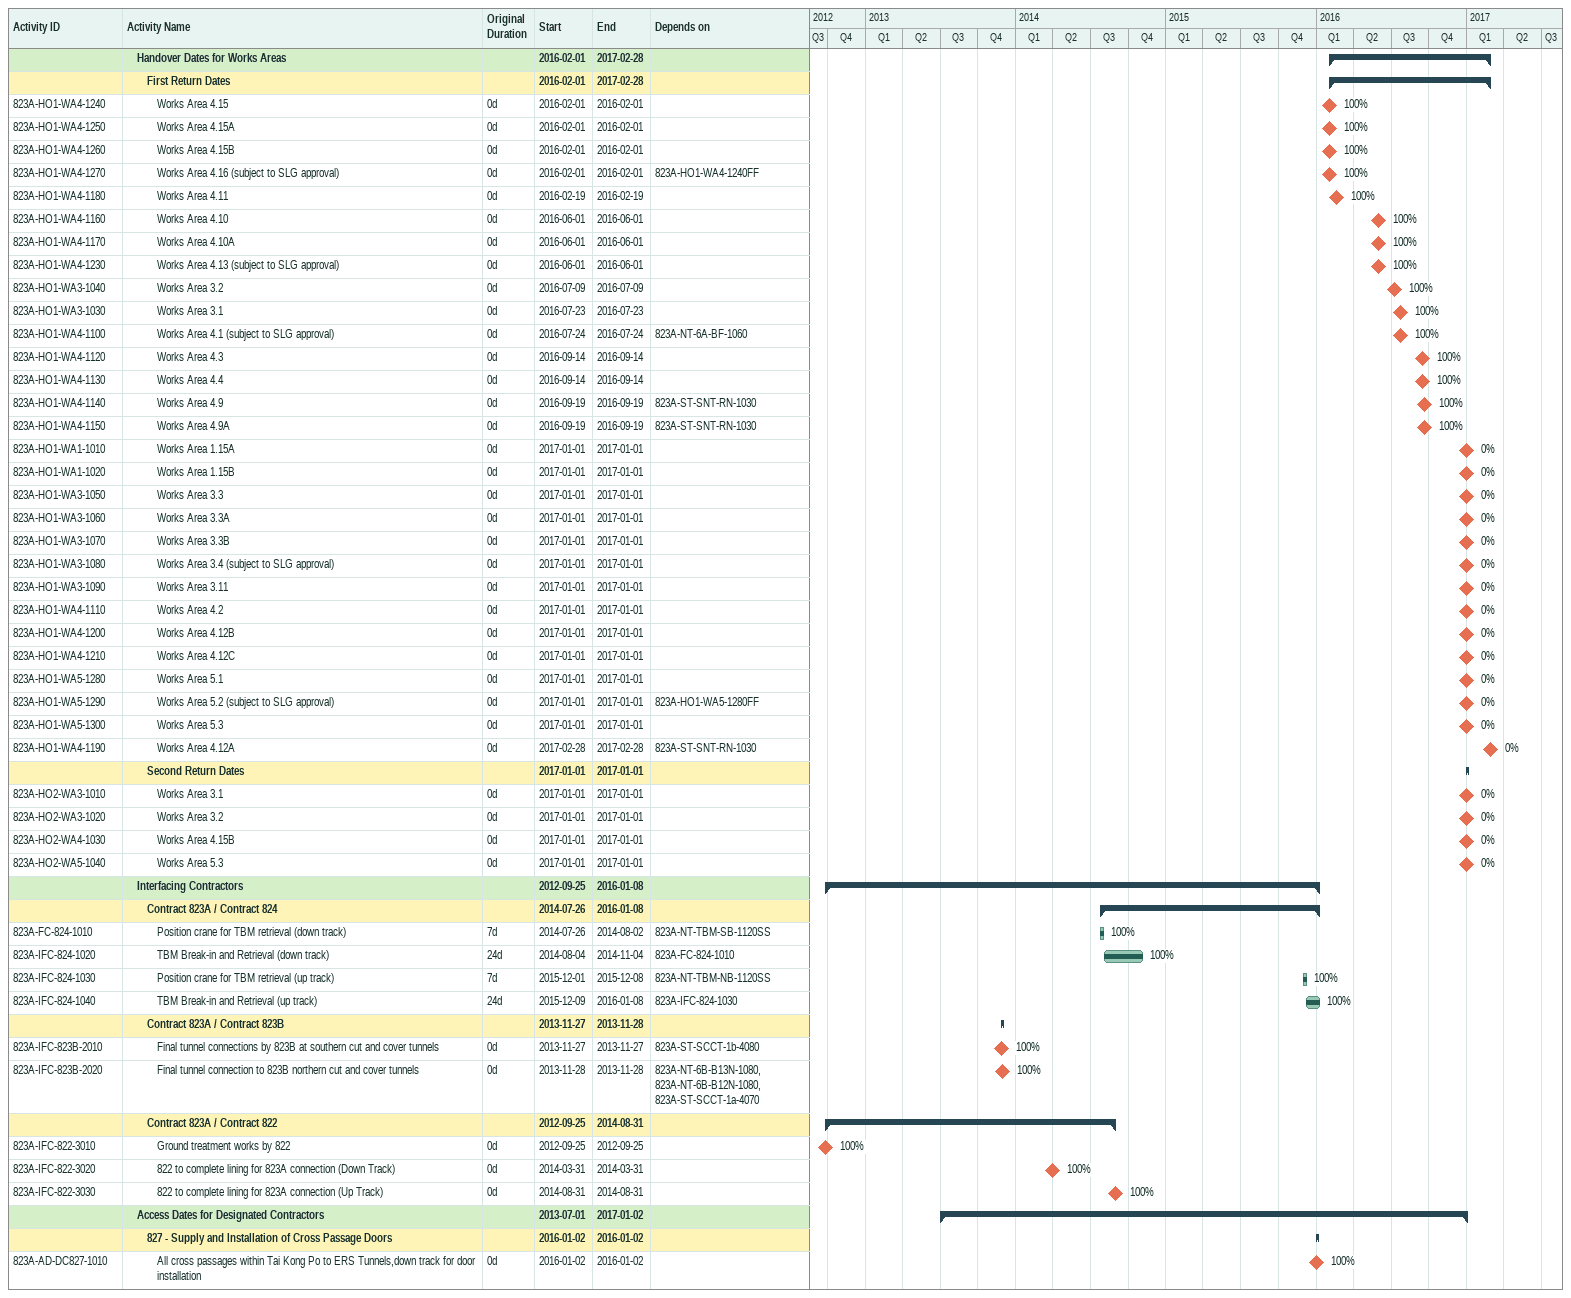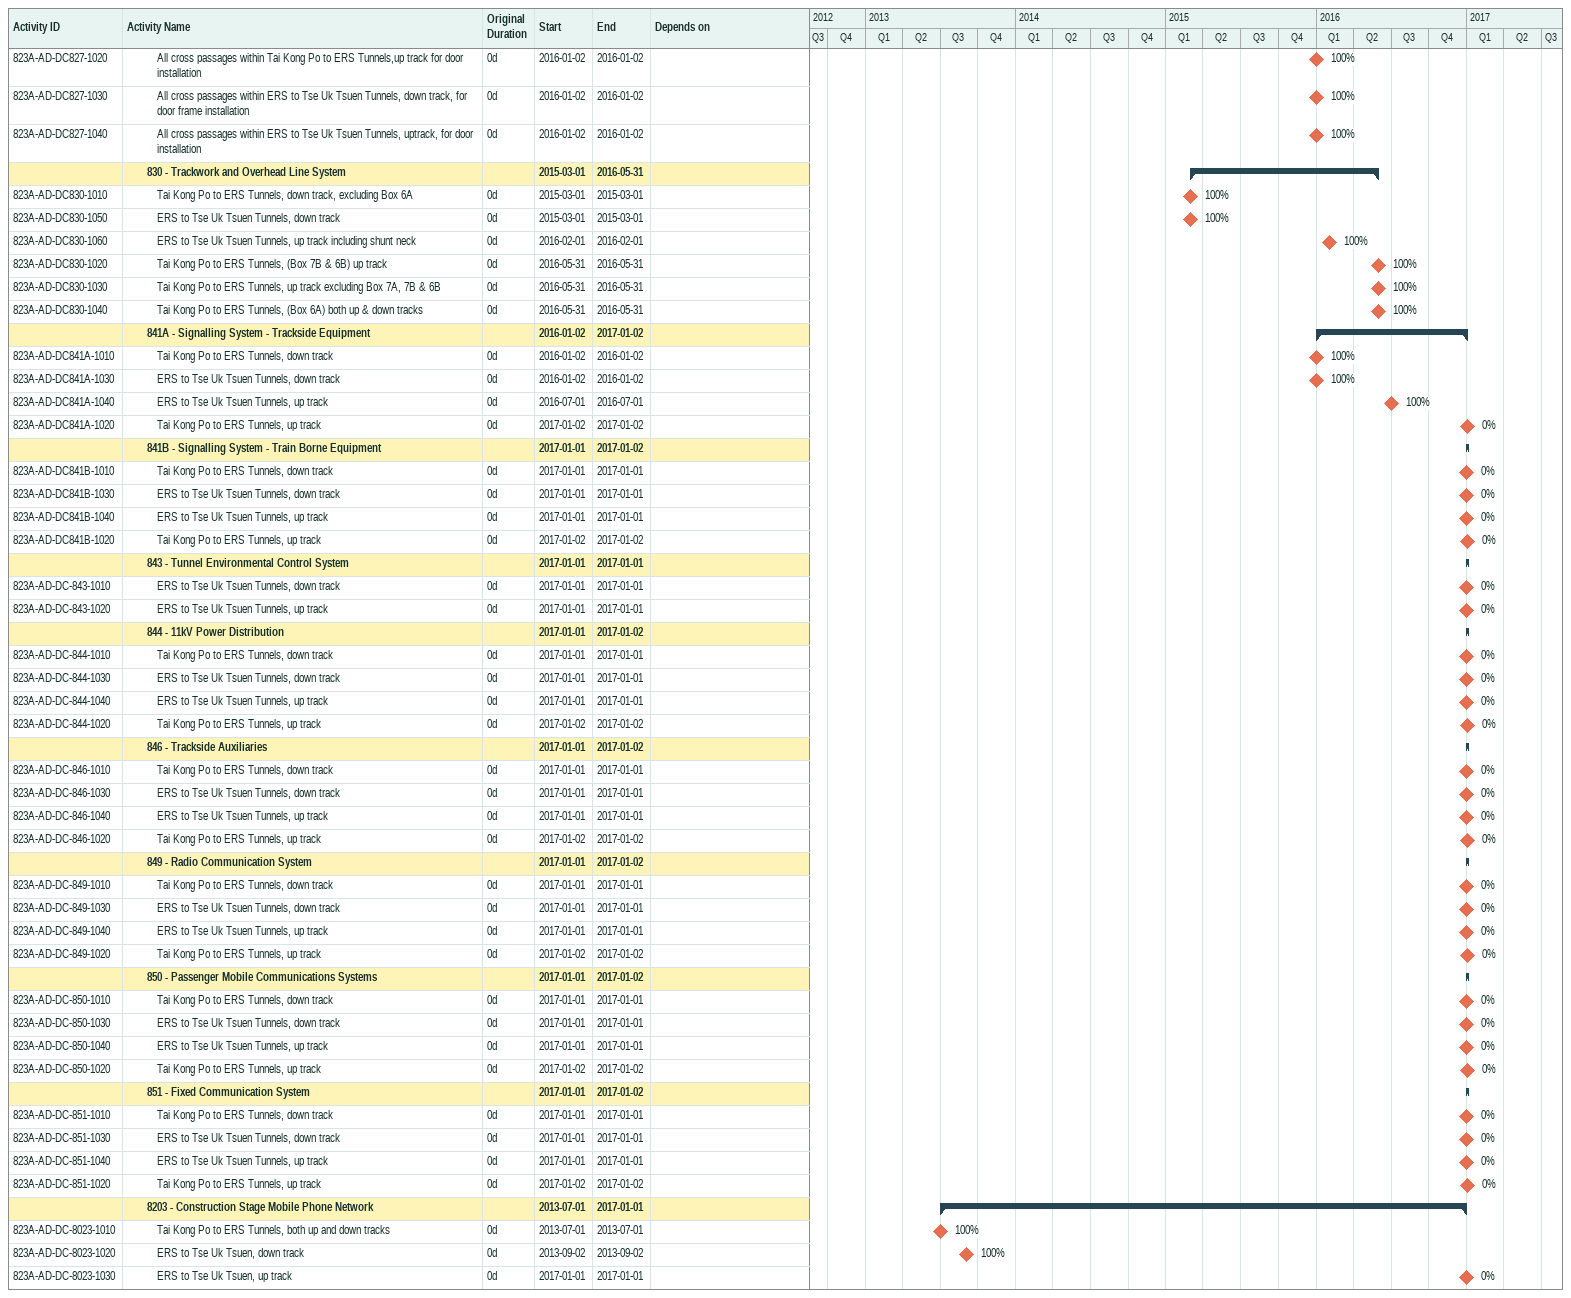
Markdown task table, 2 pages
| ID | Level | Task | Original duration | Start | Finish | Predecessors | % complete |
|---|---|---|---|---|---|---|---|
|  | 2 | **Handover Dates for Works Areas** |  | 2016-02-01 | 2017-02-28 |  |  |
|  | 3 | **First Return Dates** |  | 2016-02-01 | 2017-02-28 |  |  |
| 823A-HO1-WA4-1240 | 4 | Works Area 4.15 | 0d | 2016-02-01 | 2016-02-01 |  | 100 |
| 823A-HO1-WA4-1250 | 4 | Works Area 4.15A | 0d | 2016-02-01 | 2016-02-01 |  | 100 |
| 823A-HO1-WA4-1260 | 4 | Works Area 4.15B | 0d | 2016-02-01 | 2016-02-01 |  | 100 |
| 823A-HO1-WA4-1270 | 4 | Works Area 4.16 (subject to SLG approval) | 0d | 2016-02-01 | 2016-02-01 | 823A-HO1-WA4-1240FF | 100 |
| 823A-HO1-WA4-1180 | 4 | Works Area 4.11 | 0d | 2016-02-19 | 2016-02-19 |  | 100 |
| 823A-HO1-WA4-1160 | 4 | Works Area 4.10 | 0d | 2016-06-01 | 2016-06-01 |  | 100 |
| 823A-HO1-WA4-1170 | 4 | Works Area 4.10A | 0d | 2016-06-01 | 2016-06-01 |  | 100 |
| 823A-HO1-WA4-1230 | 4 | Works Area 4.13 (subject to SLG approval) | 0d | 2016-06-01 | 2016-06-01 |  | 100 |
| 823A-HO1-WA3-1040 | 4 | Works Area 3.2 | 0d | 2016-07-09 | 2016-07-09 |  | 100 |
| 823A-HO1-WA3-1030 | 4 | Works Area 3.1 | 0d | 2016-07-23 | 2016-07-23 |  | 100 |
| 823A-HO1-WA4-1100 | 4 | Works Area 4.1 (subject to SLG approval) | 0d | 2016-07-24 | 2016-07-24 | 823A-NT-6A-BF-1060 | 100 |
| 823A-HO1-WA4-1120 | 4 | Works Area 4.3 | 0d | 2016-09-14 | 2016-09-14 |  | 100 |
| 823A-HO1-WA4-1130 | 4 | Works Area 4.4 | 0d | 2016-09-14 | 2016-09-14 |  | 100 |
| 823A-HO1-WA4-1140 | 4 | Works Area 4.9 | 0d | 2016-09-19 | 2016-09-19 | 823A-ST-SNT-RN-1030 | 100 |
| 823A-HO1-WA4-1150 | 4 | Works Area 4.9A | 0d | 2016-09-19 | 2016-09-19 | 823A-ST-SNT-RN-1030 | 100 |
| 823A-HO1-WA1-1010 | 4 | Works Area 1.15A | 0d | 2017-01-01 | 2017-01-01 |  | 0 |
| 823A-HO1-WA1-1020 | 4 | Works Area 1.15B | 0d | 2017-01-01 | 2017-01-01 |  | 0 |
| 823A-HO1-WA3-1050 | 4 | Works Area 3.3 | 0d | 2017-01-01 | 2017-01-01 |  | 0 |
| 823A-HO1-WA3-1060 | 4 | Works Area 3.3A | 0d | 2017-01-01 | 2017-01-01 |  | 0 |
| 823A-HO1-WA3-1070 | 4 | Works Area 3.3B | 0d | 2017-01-01 | 2017-01-01 |  | 0 |
| 823A-HO1-WA3-1080 | 4 | Works Area 3.4 (subject to SLG approval) | 0d | 2017-01-01 | 2017-01-01 |  | 0 |
| 823A-HO1-WA3-1090 | 4 | Works Area 3.11 | 0d | 2017-01-01 | 2017-01-01 |  | 0 |
| 823A-HO1-WA4-1110 | 4 | Works Area 4.2 | 0d | 2017-01-01 | 2017-01-01 |  | 0 |
| 823A-HO1-WA4-1200 | 4 | Works Area 4.12B | 0d | 2017-01-01 | 2017-01-01 |  | 0 |
| 823A-HO1-WA4-1210 | 4 | Works Area 4.12C | 0d | 2017-01-01 | 2017-01-01 |  | 0 |
| 823A-HO1-WA5-1280 | 4 | Works Area 5.1 | 0d | 2017-01-01 | 2017-01-01 |  | 0 |
| 823A-HO1-WA5-1290 | 4 | Works Area 5.2 (subject to SLG approval) | 0d | 2017-01-01 | 2017-01-01 | 823A-HO1-WA5-1280FF | 0 |
| 823A-HO1-WA5-1300 | 4 | Works Area 5.3 | 0d | 2017-01-01 | 2017-01-01 |  | 0 |
| 823A-HO1-WA4-1190 | 4 | Works Area 4.12A | 0d | 2017-02-28 | 2017-02-28 | 823A-ST-SNT-RN-1030 | 0 |
|  | 3 | **Second Return Dates** |  | 2017-01-01 | 2017-01-01 |  |  |
| 823A-HO2-WA3-1010 | 4 | Works Area 3.1 | 0d | 2017-01-01 | 2017-01-01 |  | 0 |
| 823A-HO2-WA3-1020 | 4 | Works Area 3.2 | 0d | 2017-01-01 | 2017-01-01 |  | 0 |
| 823A-HO2-WA4-1030 | 4 | Works Area 4.15B | 0d | 2017-01-01 | 2017-01-01 |  | 0 |
| 823A-HO2-WA5-1040 | 4 | Works Area 5.3 | 0d | 2017-01-01 | 2017-01-01 |  | 0 |
|  | 2 | **Interfacing Contractors** |  | 2012-09-25 | 2016-01-08 |  |  |
|  | 3 | **Contract 823A / Contract 824** |  | 2014-07-26 | 2016-01-08 |  |  |
| 823A-FC-824-1010 | 4 | Position crane for TBM retrieval (down track) | 7d | 2014-07-26 | 2014-08-02 | 823A-NT-TBM-SB-1120SS | 100 |
| 823A-IFC-824-1020 | 4 | TBM Break-in and Retrieval (down track) | 24d | 2014-08-04 | 2014-11-04 | 823A-FC-824-1010 | 100 |
| 823A-IFC-824-1030 | 4 | Position crane for TBM retrieval (up track) | 7d | 2015-12-01 | 2015-12-08 | 823A-NT-TBM-NB-1120SS | 100 |
| 823A-IFC-824-1040 | 4 | TBM Break-in and Retrieval (up track) | 24d | 2015-12-09 | 2016-01-08 | 823A-IFC-824-1030 | 100 |
|  | 3 | **Contract 823A / Contract 823B** |  | 2013-11-27 | 2013-11-28 |  |  |
| 823A-IFC-823B-2010 | 4 | Final tunnel connections by 823B at southern cut and cover tunnels | 0d | 2013-11-27 | 2013-11-27 | 823A-ST-SCCT-1b-4080 | 100 |
| 823A-IFC-823B-2020 | 4 | Final tunnel connection to 823B northern cut and cover tunnels | 0d | 2013-11-28 | 2013-11-28 | 823A-NT-6B-B13N-1080, 823A-NT-6B-B12N-1080, 823A-ST-SCCT-1a-4070 | 100 |
|  | 3 | **Contract 823A / Contract 822** |  | 2012-09-25 | 2014-08-31 |  |  |
| 823A-IFC-822-3010 | 4 | Ground treatment works by 822 | 0d | 2012-09-25 | 2012-09-25 |  | 100 |
| 823A-IFC-822-3020 | 4 | 822 to complete lining for 823A connection (Down Track) | 0d | 2014-03-31 | 2014-03-31 |  | 100 |
| 823A-IFC-822-3030 | 4 | 822 to complete lining for 823A connection (Up Track) | 0d | 2014-08-31 | 2014-08-31 |  | 100 |
|  | 2 | **Access Dates for Designated Contractors** |  | 2013-07-01 | 2017-01-02 |  |  |
|  | 3 | **827 - Supply and Installation of Cross Passage Doors** |  | 2016-01-02 | 2016-01-02 |  |  |
| 823A-AD-DC827-1010 | 4 | All cross passages within Tai Kong Po to ERS Tunnels,down track for door installation | 0d | 2016-01-02 | 2016-01-02 |  | 100 |
| 823A-AD-DC827-1020 | 4 | All cross passages within Tai Kong Po to ERS Tunnels,up track for door installation | 0d | 2016-01-02 | 2016-01-02 |  | 100 |
| 823A-AD-DC827-1030 | 4 | All cross passages within ERS to Tse Uk Tsuen Tunnels, down track, for door frame installation | 0d | 2016-01-02 | 2016-01-02 |  | 100 |
| 823A-AD-DC827-1040 | 4 | All cross passages within ERS to Tse Uk Tsuen Tunnels, uptrack, for door installation | 0d | 2016-01-02 | 2016-01-02 |  | 100 |
|  | 3 | **830 - Trackwork and Overhead Line System** |  | 2015-03-01 | 2016-05-31 |  |  |
| 823A-AD-DC830-1010 | 4 | Tai Kong Po to ERS Tunnels, down track, excluding Box 6A | 0d | 2015-03-01 | 2015-03-01 |  | 100 |
| 823A-AD-DC830-1050 | 4 | ERS to Tse Uk Tsuen Tunnels, down track | 0d | 2015-03-01 | 2015-03-01 |  | 100 |
| 823A-AD-DC830-1060 | 4 | ERS to Tse Uk Tsuen Tunnels, up track including shunt neck | 0d | 2016-02-01 | 2016-02-01 |  | 100 |
| 823A-AD-DC830-1020 | 4 | Tai Kong Po to ERS Tunnels, (Box 7B & 6B) up track | 0d | 2016-05-31 | 2016-05-31 |  | 100 |
| 823A-AD-DC830-1030 | 4 | Tai Kong Po to ERS Tunnels, up track excluding Box 7A, 7B & 6B | 0d | 2016-05-31 | 2016-05-31 |  | 100 |
| 823A-AD-DC830-1040 | 4 | Tai Kong Po to ERS Tunnels, (Box 6A) both up & down tracks | 0d | 2016-05-31 | 2016-05-31 |  | 100 |
|  | 3 | **841A - Signalling System - Trackside Equipment** |  | 2016-01-02 | 2017-01-02 |  |  |
| 823A-AD-DC841A-1010 | 4 | Tai Kong Po to ERS Tunnels, down track | 0d | 2016-01-02 | 2016-01-02 |  | 100 |
| 823A-AD-DC841A-1030 | 4 | ERS to Tse Uk Tsuen Tunnels, down track | 0d | 2016-01-02 | 2016-01-02 |  | 100 |
| 823A-AD-DC841A-1040 | 4 | ERS to Tse Uk Tsuen Tunnels, up track | 0d | 2016-07-01 | 2016-07-01 |  | 100 |
| 823A-AD-DC841A-1020 | 4 | Tai Kong Po to ERS Tunnels, up track | 0d | 2017-01-02 | 2017-01-02 |  | 0 |
|  | 3 | **841B - Signalling System - Train Borne Equipment** |  | 2017-01-01 | 2017-01-02 |  |  |
| 823A-AD-DC841B-1010 | 4 | Tai Kong Po to ERS Tunnels, down track | 0d | 2017-01-01 | 2017-01-01 |  | 0 |
| 823A-AD-DC841B-1030 | 4 | ERS to Tse Uk Tsuen Tunnels, down track | 0d | 2017-01-01 | 2017-01-01 |  | 0 |
| 823A-AD-DC841B-1040 | 4 | ERS to Tse Uk Tsuen Tunnels, up track | 0d | 2017-01-01 | 2017-01-01 |  | 0 |
| 823A-AD-DC841B-1020 | 4 | Tai Kong Po to ERS Tunnels, up track | 0d | 2017-01-02 | 2017-01-02 |  | 0 |
|  | 3 | **843 - Tunnel Environmental Control System** |  | 2017-01-01 | 2017-01-01 |  |  |
| 823A-AD-DC-843-1010 | 4 | ERS to Tse Uk Tsuen Tunnels, down track | 0d | 2017-01-01 | 2017-01-01 |  | 0 |
| 823A-AD-DC-843-1020 | 4 | ERS to Tse Uk Tsuen Tunnels, up track | 0d | 2017-01-01 | 2017-01-01 |  | 0 |
|  | 3 | **844 - 11kV Power Distribution** |  | 2017-01-01 | 2017-01-02 |  |  |
| 823A-AD-DC-844-1010 | 4 | Tai Kong Po to ERS Tunnels, down track | 0d | 2017-01-01 | 2017-01-01 |  | 0 |
| 823A-AD-DC-844-1030 | 4 | ERS to Tse Uk Tsuen Tunnels, down track | 0d | 2017-01-01 | 2017-01-01 |  | 0 |
| 823A-AD-DC-844-1040 | 4 | ERS to Tse Uk Tsuen Tunnels, up track | 0d | 2017-01-01 | 2017-01-01 |  | 0 |
| 823A-AD-DC-844-1020 | 4 | Tai Kong Po to ERS Tunnels, up track | 0d | 2017-01-02 | 2017-01-02 |  | 0 |
|  | 3 | **846 - Trackside Auxiliaries** |  | 2017-01-01 | 2017-01-02 |  |  |
| 823A-AD-DC-846-1010 | 4 | Tai Kong Po to ERS Tunnels, down track | 0d | 2017-01-01 | 2017-01-01 |  | 0 |
| 823A-AD-DC-846-1030 | 4 | ERS to Tse Uk Tsuen Tunnels, down track | 0d | 2017-01-01 | 2017-01-01 |  | 0 |
| 823A-AD-DC-846-1040 | 4 | ERS to Tse Uk Tsuen Tunnels, up track | 0d | 2017-01-01 | 2017-01-01 |  | 0 |
| 823A-AD-DC-846-1020 | 4 | Tai Kong Po to ERS Tunnels, up track | 0d | 2017-01-02 | 2017-01-02 |  | 0 |
|  | 3 | **849 - Radio Communication System** |  | 2017-01-01 | 2017-01-02 |  |  |
| 823A-AD-DC-849-1010 | 4 | Tai Kong Po to ERS Tunnels, down track | 0d | 2017-01-01 | 2017-01-01 |  | 0 |
| 823A-AD-DC-849-1030 | 4 | ERS to Tse Uk Tsuen Tunnels, down track | 0d | 2017-01-01 | 2017-01-01 |  | 0 |
| 823A-AD-DC-849-1040 | 4 | ERS to Tse Uk Tsuen Tunnels, up track | 0d | 2017-01-01 | 2017-01-01 |  | 0 |
| 823A-AD-DC-849-1020 | 4 | Tai Kong Po to ERS Tunnels, up track | 0d | 2017-01-02 | 2017-01-02 |  | 0 |
|  | 3 | **850 - Passenger Mobile Communications Systems** |  | 2017-01-01 | 2017-01-02 |  |  |
| 823A-AD-DC-850-1010 | 4 | Tai Kong Po to ERS Tunnels, down track | 0d | 2017-01-01 | 2017-01-01 |  | 0 |
| 823A-AD-DC-850-1030 | 4 | ERS to Tse Uk Tsuen Tunnels, down track | 0d | 2017-01-01 | 2017-01-01 |  | 0 |
| 823A-AD-DC-850-1040 | 4 | ERS to Tse Uk Tsuen Tunnels, up track | 0d | 2017-01-01 | 2017-01-01 |  | 0 |
| 823A-AD-DC-850-1020 | 4 | Tai Kong Po to ERS Tunnels, up track | 0d | 2017-01-02 | 2017-01-02 |  | 0 |
|  | 3 | **851 - Fixed Communication System** |  | 2017-01-01 | 2017-01-02 |  |  |
| 823A-AD-DC-851-1010 | 4 | Tai Kong Po to ERS Tunnels, down track | 0d | 2017-01-01 | 2017-01-01 |  | 0 |
| 823A-AD-DC-851-1030 | 4 | ERS to Tse Uk Tsuen Tunnels, down track | 0d | 2017-01-01 | 2017-01-01 |  | 0 |
| 823A-AD-DC-851-1040 | 4 | ERS to Tse Uk Tsuen Tunnels, up track | 0d | 2017-01-01 | 2017-01-01 |  | 0 |
| 823A-AD-DC-851-1020 | 4 | Tai Kong Po to ERS Tunnels, up track | 0d | 2017-01-02 | 2017-01-02 |  | 0 |
|  | 3 | **8203 - Construction Stage Mobile Phone Network** |  | 2013-07-01 | 2017-01-01 |  |  |
| 823A-AD-DC-8023-1010 | 4 | Tai Kong Po to ERS Tunnels, both up and down tracks | 0d | 2013-07-01 | 2013-07-01 |  | 100 |
| 823A-AD-DC-8023-1020 | 4 | ERS to Tse Uk Tsuen, down track | 0d | 2013-09-02 | 2013-09-02 |  | 100 |
| 823A-AD-DC-8023-1030 | 4 | ERS to Tse Uk Tsuen, up track | 0d | 2017-01-01 | 2017-01-01 |  | 0 |
